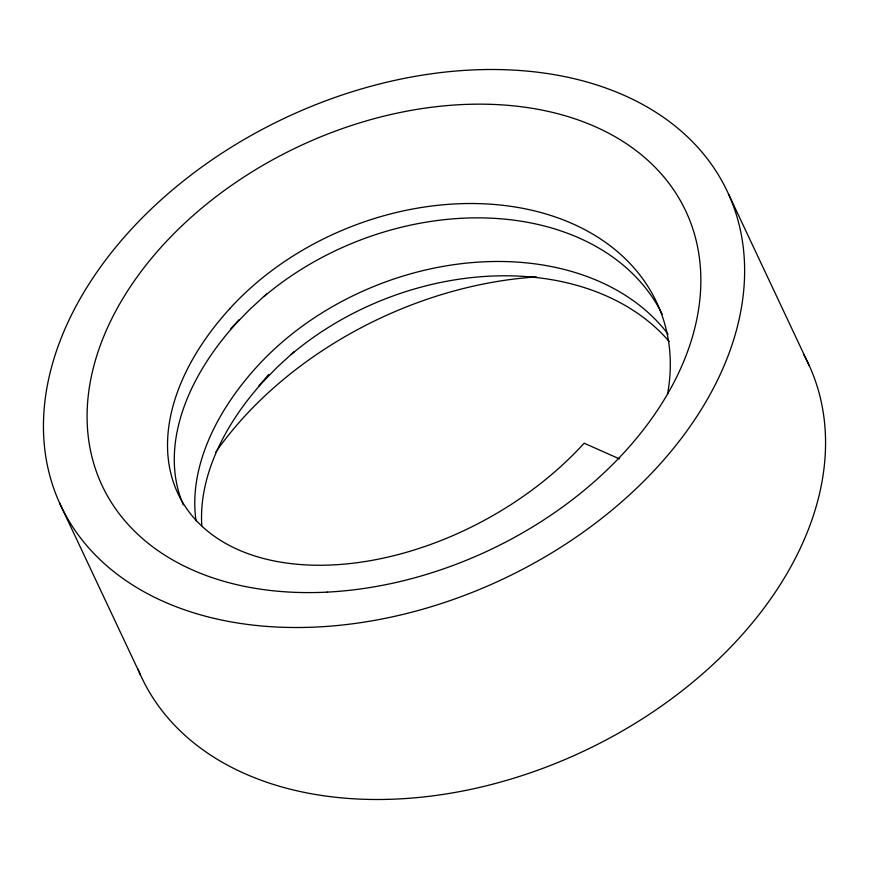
<?xml version="1.0" encoding="UTF-8"?>
<svg xmlns="http://www.w3.org/2000/svg" width="869" height="869" viewBox="0 0 869 869"><rect width="100%" height="100%" fill="white"/><g stroke="black" fill="none" stroke-linecap="round" stroke-linejoin="round"><path stroke-width="1.3" d="M238.964 319.803L230.785 328.775M259.005 385.76L268.673 374.496M263.774 380.991L276.994 367.402L294.178 351.619M266.913 293.679L249.729 309.462L236.509 323.051A257.441 163.785 -28.5 0 0 183.316 504.835M619.391 458.865L584.142 443.212A257.452 163.796 -28.5 0 1 245.97 552.901A257.452 163.796 -28.5 0 1 229.731 308.701M728.515 194.059A368.434 255.008 -25.2 0 1 317.793 626.962A368.434 255.008 -25.2 0 1 135.792 224.495A368.434 255.008 -25.2 0 1 728.515 194.059L809.452 366.045M59.548 502.955L140.485 674.941M668.109 334.196A257.452 191.267 -21.4 0 0 256.996 366.642A257.452 163.796 -28.5 0 0 196.036 520.835M201.804 525.799A257.441 163.785 -28.5 0 1 263.752 380.98M229.72 308.691A257.452 191.267 -21.4 0 1 523.692 208.517A257.452 191.267 -21.4 0 1 667.468 394.537M291.256 354.465A257.441 191.267 -21.4 0 1 669.228 341.571M263.991 296.525A257.441 191.267 -21.4 0 1 662.178 314.154M803.488 354.096A368.434 255.008 -25.2 0 1 584.413 750.816A368.434 255.008 -25.2 0 1 137.845 668.804M215.566 452.412A322.497 223.214 -25.2 0 1 536.401 276.929M327.233 592.115A322.497 223.214 -25.2 0 0 686.749 213.187A322.497 223.214 -25.2 0 0 167.923 239.822A322.497 223.214 -25.2 0 0 327.233 592.115"/></g></svg>
